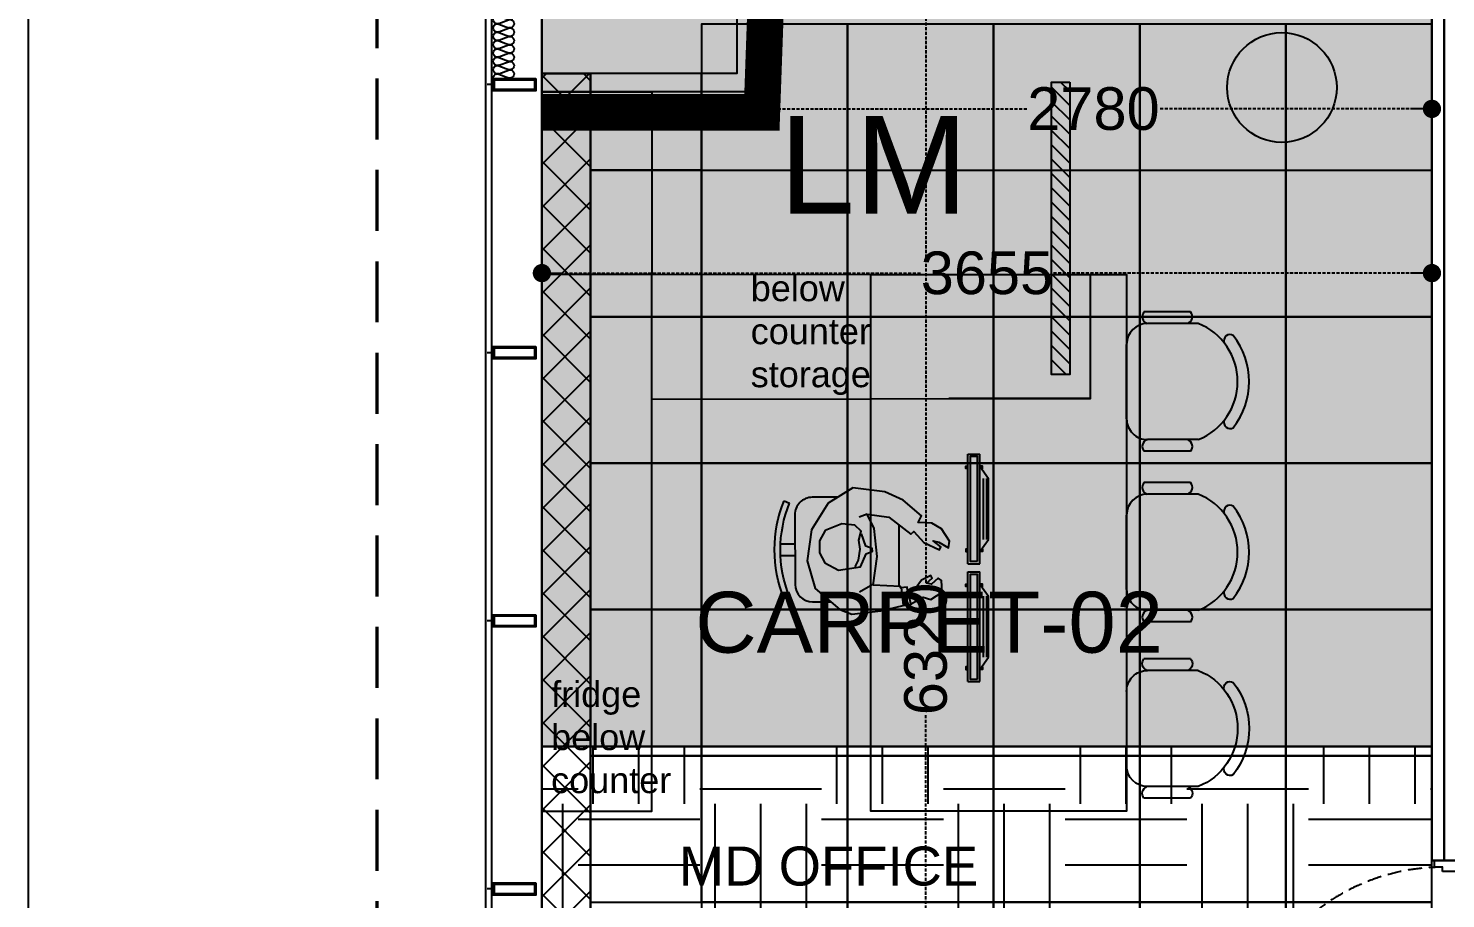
# Model space of a CAD drawing. Header units: millimetres. Extents: x 4688743 to 4806056, y -3017657 to -2960297.
# Drawn here: x 4688743 to 4694563, y -2969950 to -2966380 of the extents above; entities that cross this region are included whole.
import ezdxf

# ---------------------------------------------------------------- set-up
doc = ezdxf.new("R2010")
doc.units = ezdxf.units.MM
doc.header["$MEASUREMENT"] = 0
doc.header["$PDMODE"] = 34
for name, pattern in [('ACAD_ISO07W100', [3, 0, -3]), ('DASHED', [19.049999999999997, 12.7, -6.349999999999998]), ('HIDDEN', [0.375, 0.25, -0.125])]:
    doc.linetypes.add(name, pattern=pattern)
for name, color, linetype in [('a-bldg line above', 7, 'HIDDEN'), ('a-col', 3, 'Continuous'), ('a-hat col', 254, 'Continuous'), ('a-spandral panel', 151, 'Continuous'), ('glazing', 5, 'Continuous'), ('i floor', 252, 'Continuous'), ('I-CLNG PELMET', 20, 'Continuous'), ('I-CLNG-GRID', 31, 'Continuous'), ('I-DOOR', 1, 'Continuous'), ('I-EQPM', 20, 'Continuous'), ('I-EQPN', 93, 'Continuous'), ('I-FINISHES', 174, 'Continuous'), ('I-FLOOR', 8, 'Continuous'), ('I-FLOOR-TEXT', 2, 'Continuous'), ('I-FURN', 3, 'Continuous'), ('I-FURN-CHAIR', 20, 'Continuous'), ('I-FURN-CHAR', 2, 'Continuous'), ('I-MEETING RM CHAIR', 121, 'Continuous'), ('I-PART', 1, 'Continuous'), ('I-PART-I-DIM', 252, 'Continuous'), ('I-TEXT', 2, 'Continuous'), ('lighting', 7, 'Continuous'), ('PL carpet', 7, 'Continuous')]:
    doc.layers.add(name, color=color, linetype=linetype)
doc.layers.add('I-PART-GLAS', color=5, linetype='Continuous', lineweight=30)
doc.styles.add('ROMANS', font='arial.ttf', dxfattribs={"height": 175})
doc.dimstyles.new('I-DIM-100', dxfattribs={"dimscale": 100, "dimtxt": 175, "dimasz": 0.75, "dimexe": 0.0625, "dimexo": 0.0625, "dimgap": 0.09, "dimtad": 0, "dimdec": 0, "dimrnd": 5, "dimzin": 0, "dimdsep": 46, "dimtxsty": 'ROMANS', "dimblk": 'DOT', "dimcen": 0.09, "dimclrd": 8, "dimclre": 8, "dimclrt": 2, "dimadec": 0, "dimazin": 0, "dimtfac": 1, "dimtdec": 0, "dimtmove": 2, "dimatfit": 3, "dimfxl": 0, "dimtolj": 1, "dimtzin": 0, "dimarcsym": 0})
pattern_1 = [(0, (0, 0), (500, 500), [500, -500]), (0, (0, 187.5), (500, 500), [500, -500]), (0, (0, 375), (500, 500), [500, -500]), (90, (62.5, 437.5), (-499.9999999999999, 500), [500, -500]), (90, (250, 437.5), (-499.9999999999999, 500), [500, -500]), (90, (437.5, 437.5), (-499.9999999999999, 500), [500, -500])]

# ---------------------------------------------------------------- blocks, each defined once
blk = doc.blocks.new('PROFILE_GLZ_MULI_END')
at = {"color": 4}
blk.add_lwpolyline([(25, -25), (25, 0)], dxfattribs=at)
for points in [[(50, -200), (0, -200), (0, -25), (50, -25)], [(45, -195), (5, -195), (5, -30), (45, -30)]]:
    blk.add_lwpolyline(points, close=True, dxfattribs=at)
blk = doc.blocks.new('SP')
at = {"layer": 'a-spandral panel'}
for p, q in [((32124.18777935194, -28115.98529576075, -7.1702500844e-06), (32095.76148103943, -28105.18910429545, -7.1702500844e-06)), ((32124.18777935194, -28115.98529576142, -7.1702500844e-06), (32095.76148103943, -28105.18910429625, -7.1702500844e-06)), ((32124.18777258831, -28142.40998805347, -7.1702500844e-06), (32095.76147427581, -28153.20617951864, -7.1702500844e-06)), ((32124.18777258831, -28142.4099880528, -7.1702500844e-06), (32095.76147427581, -28153.20617951797, -7.1702500844e-06)), ((32124.18777258831, -28165.64043138874, -7.1702500844e-06), (32095.76147427581, -28154.84423992344, -7.1702500844e-06)), ((32124.18777258831, -28165.6404313894, -7.1702500844e-06), (32095.76147427581, -28154.84423992423, -7.1702500844e-06)), ((32124.18777597012, -28117.58242023949, -7.1702500844e-06), (32095.76147765762, -28128.37861170466, -7.1702500844e-06)), ((32124.18777597012, -28117.58242023882, -7.1702500844e-06), (32095.76147765762, -28128.37861170399, -7.1702500844e-06)), ((32124.18777597012, -28140.81286357474, -7.1702500844e-06), (32095.76147765762, -28130.01667210944, -7.1702500844e-06)), ((32124.18777597012, -28140.81286357541, -7.1702500844e-06), (32095.76147765762, -28130.01667211024, -7.1702500844e-06)), ((32124.18776920686, -28167.23755586746, -7.1702500844e-06), (32095.761470894, -28178.03374733264, -7.1702500844e-06)), ((32124.18776920686, -28167.2375558668, -7.1702500844e-06), (32095.761470894, -28178.03374733197, -7.1702500844e-06)), ((32124.18776920686, -28190.46799920273, -7.1702500844e-06), (32095.761470894, -28179.67180773742, -7.1702500844e-06)), ((32124.18776920686, -28190.4679992034, -7.1702500844e-06), (32095.761470894, -28179.67180773823, -7.1702500844e-06)), ((32124.18776582504, -28192.06512368147, -7.1702500844e-06), (32095.76146751219, -28202.86131514663, -7.1702500844e-06)), ((32124.18776582504, -28192.06512368079, -7.1702500844e-06), (32095.76146751219, -28202.86131514596, -7.1702500844e-06)), ((32124.18776582504, -28215.29556701672, -7.1702500844e-06), (32095.76146751219, -28204.49937555141, -7.1702500844e-06)), ((32124.18776582504, -28215.29556701739, -7.1702500844e-06), (32095.76146751219, -28204.49937555222, -7.1702500844e-06)), ((32124.18776582504, -28216.90892655814, -7.1702500844e-06), (32095.76146751219, -28227.70511802358, -7.1702500844e-06)), ((32124.18776582504, -28216.90892655734, -7.1702500844e-06), (32095.76146751219, -28227.70511802291, -7.1702500844e-06)), ((32124.18776582504, -28240.13936989327, -7.1702500844e-06), (32095.76146751219, -28229.34317842809, -7.1702500844e-06)), ((32124.18776582504, -28240.13936989393, -7.1702500844e-06), (32095.76146751219, -28229.34317842877, -7.1702500844e-06)), ((32124.18776582504, -28241.75272943522, -7.1702500844e-06), (32095.76146751219, -28252.5489209004, -7.1702500844e-06)), ((32124.18776582504, -28241.75272943456, -7.1702500844e-06), (32095.76146751219, -28252.5489208996, -7.1702500844e-06)), ((32124.18776582504, -28264.98317277035, -7.1702500844e-06), (32095.76146751219, -28254.18698130492, -7.1702500844e-06)), ((32124.18776582504, -28264.98317277102, -7.1702500844e-06), (32095.76146751219, -28254.18698130558, -7.1702500844e-06)), ((32124.18776582504, -28266.59653231177, -7.1702500844e-06), (32095.76146751219, -28277.39272377721, -7.1702500844e-06)), ((32124.18776582504, -28266.59653231124, -7.1702500844e-06), (32095.76146751219, -28277.39272377627, -7.1702500844e-06)), ((32124.18776582504, -28289.82697564691, -7.1702500844e-06), (32095.76146751219, -28279.03078418186, -7.1702500844e-06)), ((32124.18776582504, -28289.82697564757, -7.1702500844e-06), (32095.76146751219, -28279.03078418253, -7.1702500844e-06)), ((32124.18776582504, -28291.4403351886, -7.1702500844e-06), (32095.76146751219, -28302.23652665377, -7.1702500844e-06)), ((32124.18776582504, -28291.44033518779, -7.1702500844e-06), (32095.76146751219, -28302.2365266531, -7.1702500844e-06)), ((32124.18776582504, -28314.67077852359, -7.1702500844e-06), (32095.76146751219, -28303.87458705841, -7.1702500844e-06)), ((32124.18776582504, -28314.67077852439, -7.1702500844e-06), (32095.76146751219, -28303.87458705935, -7.1702500844e-06)), ((32124.18776582504, -28316.28413806567, -7.1702500844e-06), (32095.76146751219, -28327.08032953085, -7.1702500844e-06)), ((32124.18776582504, -28316.28413806487, -7.1702500844e-06), (32095.76146751219, -28327.08032953018, -7.1702500844e-06)), ((32124.19265459509, -28314.6870126251, -7.1702500844e-06), (32095.76635628224, -28303.89082115992, -7.1702500844e-06)), ((32124.19265459509, -28314.68701262577, -7.1702500844e-06), (32095.76635628224, -28303.89082116072, -7.1702500844e-06)), ((32124.19265459509, -28316.28413710383, -7.1702500844e-06), (32095.76635628224, -28327.08032856913, -7.1702500844e-06)), ((32124.19265459509, -28316.28413710303, -7.1702500844e-06), (32095.76635628224, -28327.08032856846, -7.1702500844e-06)), ((32124.19265459509, -28339.51458043882, -7.1702500844e-06), (32095.76635628224, -28328.71838897364, -7.1702500844e-06)), ((32124.19265459509, -28339.51458043962, -7.1702500844e-06), (32095.76635628224, -28328.71838897459, -7.1702500844e-06)), ((32124.19265459509, -28341.12793998091, -7.1702500844e-06), (32095.76635628224, -28351.92413144608, -7.1702500844e-06)), ((32124.19265459509, -28341.12793998011, -7.1702500844e-06), (32095.76635628224, -28351.92413144541, -7.1702500844e-06)), ((32124.19265459509, -28364.35838331603, -7.1702500844e-06), (32095.76635628224, -28353.56219185074, -7.1702500844e-06)), ((32124.19265459509, -28364.35838331671, -7.1702500844e-06), (32095.76635628224, -28353.56219185141, -7.1702500844e-06)), ((32124.19265459509, -28365.97174285692, -7.1702500844e-06), (32095.76635628224, -28376.7679343221, -7.1702500844e-06)), ((32124.19265121328, -28389.18595113003, -7.1702500844e-06), (32095.76635290043, -28378.38975966486, -7.1702500844e-06)), ((32124.19265121328, -28389.1859511307, -7.1702500844e-06), (32095.76635290043, -28378.38975966567, -7.1702500844e-06)), ((32124.19265121328, -28390.78307560877, -7.1702500844e-06), (32095.76635290043, -28401.57926707407, -7.1702500844e-06)), ((32124.19265121328, -28390.78307560797, -7.1702500844e-06), (32095.76635290043, -28401.57926707341, -7.1702500844e-06)), ((32124.19265121328, -28414.01351894375, -7.1702500844e-06), (32095.76635290043, -28403.21732747859, -7.1702500844e-06)), ((32124.19265121328, -28414.01351894456, -7.1702500844e-06), (32095.76635290043, -28403.21732747952, -7.1702500844e-06)), ((32124.19265121328, -28415.62687848584, -7.1702500844e-06), (32095.76635290043, -28426.42306995102, -7.1702500844e-06)), ((32124.19265121328, -28415.62687848505, -7.1702500844e-06), (32095.76635290043, -28426.42306995035, -7.1702500844e-06)), ((32124.19265121328, -28438.85732182097, -7.1702500844e-06), (32095.76635290043, -28428.06113035567, -7.1702500844e-06)), ((32124.19265121328, -28438.85732182164, -7.1702500844e-06), (32095.76635290043, -28428.06113035634, -7.1702500844e-06)), ((32124.19265121328, -28440.47068136254, -7.1702500844e-06), (32095.76635290043, -28451.26687282768, -7.1702500844e-06)), ((32124.19265121328, -28440.47068136186, -7.1702500844e-06), (32095.76635290043, -28451.26687282703, -7.1702500844e-06)), ((32124.19265121328, -28463.70112469752, -7.1702500844e-06), (32095.76635290043, -28452.90493323222, -7.1702500844e-06)), ((32124.19265121328, -28463.70112469819, -7.1702500844e-06), (32095.76635290043, -28452.90493323288, -7.1702500844e-06)), ((32124.19265121328, -28465.31448423909, -7.1702500844e-06), (32095.76635290043, -28476.11067570425, -7.1702500844e-06)), ((32124.19265121328, -28465.31448423841, -7.1702500844e-06), (32095.76635290043, -28476.11067570359, -7.1702500844e-06)), ((32124.19265121328, -28488.54492757434, -7.1702500844e-06), (32095.76635290043, -28477.74873610903, -7.1702500844e-06)), ((32124.19265121328, -28488.544927575, -7.1702500844e-06), (32095.76635290043, -28477.74873610984, -7.1702500844e-06)), ((32124.19265121328, -28490.15828711575, -7.1702500844e-06), (32095.76635290043, -28500.95447858121, -7.1702500844e-06)), ((32124.19265121328, -28490.15828711496, -7.1702500844e-06), (32095.76635290043, -28500.95447858053, -7.1702500844e-06)), ((32124.19265121328, -28513.3887304509, -7.1702500844e-06), (32095.76635290043, -28502.59253898572, -7.1702500844e-06)), ((32124.19265121328, -28513.38873045156, -7.1702500844e-06), (32095.76635290043, -28502.59253898639, -7.1702500844e-06)), ((32124.19265121328, -28515.00208999286, -7.1702500844e-06), (32095.76635290043, -28525.79828145802, -7.1702500844e-06)), ((32124.19265121328, -28515.00208999217, -7.1702500844e-06), (32095.76635290043, -28525.79828145722, -7.1702500844e-06)), ((32124.19265121328, -28538.23253332797, -7.1702500844e-06), (32095.76635290043, -28527.43634186253, -7.1702500844e-06)), ((32124.19265121328, -28538.23253332864, -7.1702500844e-06), (32095.76635290043, -28527.4363418632, -7.1702500844e-06)), ((32124.19248857541, -28587.98790002526, -7.1702500844e-06), (32095.76619026256, -28577.19170855996, -7.1702500844e-06)), ((32124.19248857541, -28587.98790002592, -7.1702500844e-06), (32095.76619026256, -28577.19170856062, -7.1702500844e-06)), ((32124.19265121328, -28539.8458928694, -7.1702500844e-06), (32095.76635290043, -28550.64208433484, -7.1702500844e-06)), ((32124.19265121328, -28539.84589286886, -7.1702500844e-06), (32095.76635290043, -28550.6420843339, -7.1702500844e-06)), ((32124.19265121328, -28563.07633620452, -7.1702500844e-06), (32095.76635290043, -28552.28014473949, -7.1702500844e-06)), ((32124.19265121328, -28563.07633620518, -7.1702500844e-06), (32095.76635290043, -28552.28014474016, -7.1702500844e-06)), ((32124.19265459299, -28564.68969574522, -7.1702500844e-06), (32095.76635628013, -28575.48588721027, -7.1702500844e-06)), ((32124.19248857541, -28589.60125956682, -7.1702500844e-06), (32095.76619026256, -28600.39745103198, -7.1702500844e-06)), ((32124.19248857541, -28589.60125956615, -7.1702500844e-06), (32095.76619026256, -28600.39745103132, -7.1702500844e-06)), ((32124.19248857541, -28612.83170290208, -7.1702500844e-06), (32095.76619026256, -28602.03551143676, -7.1702500844e-06)), ((32124.19248857541, -28612.83170290274, -7.1702500844e-06), (32095.76619026256, -28602.03551143757, -7.1702500844e-06)), ((32124.19248857541, -28614.44506244349, -7.1702500844e-06), (32095.76619026256, -28625.24125390893, -7.1702500844e-06)), ((32124.19248857541, -28614.4450624427, -7.1702500844e-06), (32095.76619026256, -28625.24125390827, -7.1702500844e-06)), ((32124.19248857541, -28637.67550577863, -7.1702500844e-06), (32095.76619026256, -28626.87931431345, -7.1702500844e-06)), ((32124.19248857541, -28637.67550577929, -7.1702500844e-06), (32095.76619026256, -28626.87931431413, -7.1702500844e-06)), ((32124.19248857541, -28639.28886532058, -7.1702500844e-06), (32095.76619026256, -28650.08505678575, -7.1702500844e-06)), ((32124.19248857541, -28639.2888653199, -7.1702500844e-06), (32095.76619026256, -28650.08505678495, -7.1702500844e-06)), ((32124.19248857541, -28662.51930865571, -7.1702500844e-06), (32095.76619026256, -28651.72311719027, -7.1702500844e-06)), ((32124.19248857541, -28662.51930865638, -7.1702500844e-06), (32095.76619026256, -28651.72311719094, -7.1702500844e-06)), ((32124.19248857541, -28664.13266819714, -7.1702500844e-06), (32095.76619026256, -28674.92885966257, -7.1702500844e-06)), ((32124.19248857541, -28664.1326681966, -7.1702500844e-06), (32095.76619026256, -28674.92885966163, -7.1702500844e-06)), ((32124.19248857397, -28687.35287755062, -7.1702500844e-06), (32095.76619026111, -28676.55668608518, -7.1702500844e-06)), ((32124.19248857397, -28688.96623709084, -7.1702500844e-06), (32095.76619026111, -28699.76242855588, -7.1702500844e-06)), ((32124.1924885725, -28712.18644644487, -7.1702500844e-06), (32095.76619025965, -28701.39025497943, -7.1702500844e-06)), ((32124.1924885725, -28713.79980598509, -7.1702500844e-06), (32095.76619025965, -28724.59599745012, -7.1702500844e-06)), ((32124.19248857104, -28737.02001533911, -7.1702500844e-06), (32095.76619025819, -28726.22382387368, -7.1702500844e-06)), ((32124.19248857104, -28738.63337487934, -7.1702500844e-06), (32095.76619025819, -28749.42956634437, -7.1702500844e-06)), ((32124.19248856959, -28761.85358423337, -7.1702500844e-06), (32095.76619025674, -28751.05739276792, -7.1702500844e-06)), ((32124.19248856959, -28763.46694377358, -7.1702500844e-06), (32095.76619025674, -28774.26313523862, -7.1702500844e-06)), ((32124.19248856813, -28786.68715312761, -7.1702500844e-06), (32095.76619025528, -28775.89096166217, -7.1702500844e-06)), ((32124.19248856813, -28788.30051266783, -7.1702500844e-06), (32095.76619025528, -28799.09670413286, -7.1702500844e-06)), ((32124.19248856668, -28811.52072202185, -7.1702500844e-06), (32095.76619025384, -28800.72453055642, -7.1702500844e-06)), ((32124.19248856668, -28813.13408156207, -7.1702500844e-06), (32095.76619025384, -28823.93027302712, -7.1702500844e-06)), ((32124.19248856522, -28836.3542909161, -7.1702500844e-06), (32095.76619025237, -28825.55809945067, -7.1702500844e-06)), ((32124.19248856522, -28837.96765045632, -7.1702500844e-06), (32095.76619025237, -28848.76384192136, -7.1702500844e-06))]:
    blk.add_line(p, q, dxfattribs=at)
at = {"layer": 'a-spandral panel', "extrusion": (0, 0, -1)}
for centre, major_axis, ratio, start_param, end_param in [((32091.35395432837, -28116.79409198145, -7.1702500844e-06), (12.41362123171655, 0.0635524220887219), 0.9999999996558535, 1.213288188959195, 5.080477155832816), ((32128.59530606475, -28104.37007409299, -7.1702500844e-06), (-12.41378391120723, 1.690954951300001e-06), 0.9999999996599006, 3.039862883848288, 5.075357492796999), ((32128.59530268295, -28129.19764190707, -7.1702500844e-06), (-12.41378391120723, 1.690954951300001e-06), 0.9999999996599006, 1.207827541950752, 5.075357492796999), ((32091.35395094692, -28141.6216597954, -7.1702500844e-06), (12.41362123171655, 0.0635524220887219), 0.9999999996558535, 1.213288188959195, 5.080477155832816), ((32091.35394756582, -28166.44922760939, -7.1702500844e-06), (12.41362123171655, 0.0635524220887219), 0.9999999996558535, 1.213288188959195, 5.080477155832816), ((32128.59529930007, -28154.0252097211, -7.1702500844e-06), (-12.41378391120723, 1.690954951300001e-06), 0.9999999996599006, 1.207827541950752, 5.075357492796999), ((32091.35394418402, -28191.27679542338, -7.1702500844e-06), (12.41362123171655, 0.0635524220887219), 0.9999999996558535, 1.213288188959195, 5.080477155832816), ((32128.59529591827, -28178.85277753505, -7.1702500844e-06), (-12.41378391120723, 1.690954951300001e-06), 0.9999999996599006, 1.207827541950752, 5.075357492796999), ((32128.59529253647, -28203.68034534905, -7.1702500844e-06), (-12.41378391120723, 1.690954951300001e-06), 0.9999999996599006, 1.207827541950752, 5.075357492796999), ((32091.35394080221, -28216.10436323737, -7.1702500844e-06), (12.41362123171655, 0.0635524220887219), 0.9999999996558535, 1.213288188959195, 5.080477155832816), ((32091.35394080221, -28240.94393321439, -7.1702500844e-06), (-12.40909347513533, 0.3412185814246789), 0.9999999996553456, 4.321929796583215, 8.189118763456838), ((32128.59529253647, -28228.52414822577, -7.1702500844e-06), (12.41297396415367, 0.1418039470769858), 0.9999999996627392, 4.360843684390959, 8.228373635237206), ((32128.59529253647, -28253.36795110299, -7.1702500844e-06), (-12.41378391120723, 1.690954951300001e-06), 0.9999999996599006, 1.207827541950752, 5.075357492796999), ((32091.35394080221, -28265.78773609121, -7.1702500844e-06), (-12.40909347513533, 0.3412185814246789), 0.9999999996553456, 4.321929796583215, 8.189118763456838), ((32091.35394080221, -28290.63577186761, -7.1702500844e-06), (12.41215995919749, 0.2007887999799184), 0.9999999996527624, 1.224344032793394, 5.091532999667018), ((32128.59529253647, -28278.2117539795, -7.1702500844e-06), (-12.41378391120723, 1.690954951300001e-06), 0.9999999996599006, 1.207827541950752, 5.075357492796999), ((32091.35394080221, -28315.47957474456, -7.1702500844e-06), (12.41362123171655, 0.0635524220887219), 0.9999999996558535, 1.213288188959195, 5.080477155832816), ((32091.35882957119, -28315.49580884594, -7.1702500844e-06), (12.41362122961402, 0.0635528327713742), 0.9999999996558556, 1.213288222042422, 5.080477188916042), ((32128.59529253647, -28303.05555685605, -7.1702500844e-06), (12.41297396415367, 0.1418039470769858), 0.9999999996627392, 4.360843684390959, 8.228373635237206), ((32128.60018130757, -28327.89935877134, -7.1702500844e-06), (12.41297396415367, 0.1418039470769858), 0.9999999996627392, 4.360843684390959, 8.228373635237206), ((32091.35882957119, -28340.32337665978, -7.1702500844e-06), (12.41362123171655, 0.0635524220887219), 0.9999999996558535, 1.213288188959195, 5.080477155832816), ((32091.35882957119, -28365.16294663703, -7.1702500844e-06), (-12.41362127335322, 0.06354428872559878), 0.9999999996558552, 4.344301460133213, 8.211490427006838), ((32128.60018130757, -28352.74316164849, -7.1702500844e-06), (-12.41378391120723, 1.690954951300001e-06), 0.9999999996599006, 1.207827541950752, 5.075357492796999), ((32128.60017792576, -28377.57072946254, -7.1702500844e-06), (-12.41378391120723, 1.690954951300001e-06), 0.9999999996599006, 1.207827541950752, 5.075357492796999), ((32091.35882618939, -28389.99474735073, -7.1702500844e-06), (12.41362122961402, 0.0635528327713742), 0.9999999996558556, 1.213288222042422, 5.080477188916042), ((32091.35882618939, -28414.82231516474, -7.1702500844e-06), (12.41362123171655, 0.0635524220887219), 0.9999999996558535, 1.213288188959195, 5.080477155832816), ((32128.60017792576, -28402.39829727627, -7.1702500844e-06), (12.41297396415367, 0.1418039470769858), 0.9999999996627392, 4.360843684390959, 8.228373635237206), ((32091.35882618939, -28439.66188514206, -7.1702500844e-06), (-12.41362127335323, 0.0635442887255988), 0.9999999996558548, 4.344301460133213, 8.211490427006838), ((32091.35882618939, -28464.50568801842, -7.1702500844e-06), (-12.41362127335323, 0.0635442887255988), 0.9999999996558548, 4.344301460133213, 8.211490427006838), ((32128.60017792576, -28427.24210015335, -7.1702500844e-06), (-12.41378391120723, 1.690954951300001e-06), 0.9999999996599006, 1.207827541950752, 5.075357492796999), ((32128.60017792576, -28452.08590303002, -7.1702500844e-06), (-12.41378391120723, 1.690954951300001e-06), 0.9999999996599006, 1.207827541950752, 5.075357492796999), ((32091.35882618939, -28489.3537237949, -7.1702500844e-06), (12.41362123171655, 0.0635524220887219), 0.9999999996558535, 1.213288188959195, 5.080477155832816), ((32128.60017792576, -28476.92970590672, -7.1702500844e-06), (-12.41378391120723, 1.690954951300001e-06), 0.9999999996599006, 1.207827541950752, 5.075357492796999), ((32128.60017792576, -28501.7735087833, -7.1702500844e-06), (12.41297396415367, 0.1418039470769858), 0.9999999996627392, 4.360843684390959, 8.228373635237206), ((32091.35882618939, -28514.19329377201, -7.1702500844e-06), (-12.40909347513533, 0.3412185814246789), 0.9999999996553456, 4.321929796583215, 8.189118763456838), ((32091.35882618939, -28539.03709664884, -7.1702500844e-06), (-12.40909347513533, 0.3412185814246789), 0.9999999996553456, 4.321929796583215, 8.189118763456838), ((32128.60017792576, -28526.6173116607, -7.1702500844e-06), (-12.41378391120723, 1.690954951300001e-06), 0.9999999996599006, 1.207827541950752, 5.075357492796999), ((32091.35882618939, -28563.88513242522, -7.1702500844e-06), (12.41215995919749, 0.2007887999799184), 0.9999999996527624, 2.415472270693694, 5.091532999667018), ((32091.35866355151, -28588.79246334616, -7.1702500844e-06), (-12.41362127335323, 0.0635442887255988), 0.9999999996558548, 4.344301460133213, 8.211490427006838), ((32091.35882956909, -28563.8808995252, -7.1702500844e-06), (-12.40909347513533, 0.3412185814246789), 0.9999999996553456, 4.321929796583215, 8.189118763456838), ((32128.60001528788, -28576.37267835776, -7.1702500844e-06), (-12.41378391120723, 1.690954951300001e-06), 0.9999999996599006, 1.207827541950752, 5.075357492796999), ((32128.60017792576, -28551.46111453706, -7.1702500844e-06), (-12.41378391120723, 1.690954951300001e-06), 0.9999999996599006, 1.207827541950752, 5.075357492796999), ((32091.35866355151, -28613.64049912264, -7.1702500844e-06), (12.41362123171655, 0.0635524220887219), 0.9999999996558535, 1.213288188959195, 5.080477155832816), ((32128.60001528788, -28601.21648123445, -7.1702500844e-06), (-12.41378391120723, 1.690954951300001e-06), 0.9999999996599006, 1.207827541950752, 5.075357492796999), ((32128.60001528788, -28626.06028411103, -7.1702500844e-06), (12.41297396415367, 0.1418039470769858), 0.9999999996627392, 4.360843684390959, 8.228373635237206), ((32091.35866355151, -28638.48006909974, -7.1702500844e-06), (-12.40909347513533, 0.3412185814246789), 0.9999999996553456, 4.321929796583215, 8.189118763456838), ((32091.35866355151, -28663.32387197656, -7.1702500844e-06), (-12.40909347513533, 0.3412185814246789), 0.9999999996553456, 4.321929796583215, 8.189118763456838), ((32128.60001528788, -28650.90408698844, -7.1702500844e-06), (-12.41378391120723, 1.690954951300001e-06), 0.9999999996599006, 1.207827541950752, 5.075357492796999), ((32128.60001528643, -28675.73765588268, -7.1702500844e-06), (-12.41378391120723, 1.690954951300001e-06), 0.9999999996599006, 1.207827541950752, 5.075357492796999), ((32128.60001528643, -28675.73765588268, -7.1702500844e-06), (-12.41378391120723, 1.690954951300001e-06), 0.9999999996599006, 1.207827541950752, 5.075357492796999), ((32091.35866355007, -28688.15744087081, -7.1702500844e-06), (-12.40909347513533, 0.3412185814246789), 0.9999999996553456, 4.321929796583215, 8.189118763456838), ((32091.35866354861, -28712.99100976507, -7.1702500844e-06), (-12.40909347513533, 0.3412185814246789), 0.9999999996553456, 4.321929796583215, 8.189118763456838), ((32128.60001528498, -28700.57122477693, -7.1702500844e-06), (-12.41378391120723, 1.690954951300001e-06), 0.9999999996599006, 1.207827541950752, 5.075357492796999), ((32128.60001528498, -28700.57122477693, -7.1702500844e-06), (-12.41378391120723, 1.690954951300001e-06), 0.9999999996599006, 1.207827541950752, 5.075357492796999), ((32091.35866354715, -28737.8245786593, -7.1702500844e-06), (-12.40909347513533, 0.3412185814246789), 0.9999999996553456, 4.321929796583215, 8.189118763456838), ((32128.60001528352, -28725.40479367117, -7.1702500844e-06), (-12.41378391120723, 1.690954951300001e-06), 0.9999999996599006, 1.207827541950752, 5.075357492796999), ((32128.60001528352, -28725.40479367117, -7.1702500844e-06), (-12.41378391120723, 1.690954951300001e-06), 0.9999999996599006, 1.207827541950752, 5.075357492796999), ((32128.60001528207, -28750.23836256542, -7.1702500844e-06), (-12.41378391120723, 1.690954951300001e-06), 0.9999999996599006, 1.207827541950752, 5.075357492796999), ((32128.60001528207, -28750.23836256542, -7.1702500844e-06), (-12.41378391120723, 1.690954951300001e-06), 0.9999999996599006, 1.207827541950752, 5.075357492796999), ((32091.35866354569, -28762.65814755355, -7.1702500844e-06), (-12.40909347513533, 0.3412185814246789), 0.9999999996553456, 4.321929796583215, 8.189118763456838), ((32091.35866354424, -28787.4917164478, -7.1702500844e-06), (-12.40909347513533, 0.3412185814246789), 0.9999999996553456, 4.321929796583215, 8.189118763456838), ((32128.60001528061, -28775.07193145966, -7.1702500844e-06), (-12.41378391120723, 1.690954951300001e-06), 0.9999999996599006, 1.207827541950752, 5.075357492796999), ((32128.60001528061, -28775.07193145966, -7.1702500844e-06), (-12.41378391120723, 1.690954951300001e-06), 0.9999999996599006, 1.207827541950752, 5.075357492796999), ((32128.60001527916, -28799.90550035391, -7.1702500844e-06), (-12.41378391120723, 1.690954951300001e-06), 0.9999999996599006, 1.207827541950752, 3.817736951293102), ((32128.60001527916, -28799.90550035391, -7.1702500844e-06), (-12.41378391120723, 1.690954951300001e-06), 0.9999999996599006, 1.207827541950752, 5.075357492796999), ((32128.60001527916, -28799.90550035391, -7.1702500844e-06), (-12.41378391120723, 1.690954951300001e-06), 0.9999999996599006, 1.207827541950752, 5.075357492796999), ((32091.35866354278, -28812.32528534203, -7.1702500844e-06), (-12.40909347513533, 0.3412185814246789), 0.9999999996553456, 4.321929796583215, 8.189118763456838), ((32091.35866354134, -28837.15885423629, -7.1702500844e-06), (-12.40909347513533, 0.3412185814246789), 0.9999999996553456, 4.321929796583215, 8.189118763456838), ((32128.6000152777, -28824.73906924817, -7.1702500844e-06), (-12.41378391120723, 1.690954951300001e-06), 0.9999999996599006, 1.207827541950752, 3.817736951293102), ((32128.60001527625, -28849.5726381424, -7.1702500844e-06), (-12.41378391120723, 1.690954951300001e-06), 0.9999999996599006, 1.207827541950752, 3.817736951293102)]:
    blk.add_ellipse(centre, major_axis=major_axis, ratio=ratio, start_param=start_param, end_param=end_param, dxfattribs=at)
blk = doc.blocks.new('*U75')
at = {"layer": 'I-CLNG-GRID'}
blk.add_lwpolyline([(-300, 300), (300, 300), (300, -300), (-300, -300), (-300, 300)], dxfattribs=at)
blk = doc.blocks.new('*U76')
at = {"layer": 'I-CLNG-GRID', "color": 0, "linetype": 'ByBlock', "lineweight": -2}
for p in [(2.9413421440062e-13, 4803.57625734061), (599.976932100952, 4803.57625734061), (1199.953864201904, 4803.57625734061), (1799.930796302855, 4803.57625734061), (2399.907728403807, 4803.57625734061), (2.573674376005425e-13, 4203.129225173034), (599.9769321009519, 4203.129225173034), (1199.953864201904, 4203.129225173034), (1799.930796302855, 4203.129225173034), (2399.907728403807, 4203.129225173034), (2.20600660800465e-13, 3602.682193005458), (599.9769321009519, 3602.682193005458), (1199.953864201904, 3602.682193005458), (1799.930796302855, 3602.682193005458), (2399.907728403807, 3602.682193005458), (1.838338840003875e-13, 3002.235160837881), (599.9769321009519, 3002.235160837881), (1199.953864201904, 3002.235160837881), (1799.930796302855, 3002.235160837881), (2399.907728403807, 3002.235160837881), (1.4706710720031e-13, 2401.788128670305), (599.9769321009518, 2401.788128670305), (1199.953864201904, 2401.788128670305), (1799.930796302855, 2401.788128670305), (2399.907728403807, 2401.788128670305), (1.103003304002325e-13, 1801.341096502729), (599.9769321009518, 1801.341096502729), (1199.953864201903, 1801.341096502729), (1799.930796302855, 1801.341096502729), (2399.907728403807, 1801.341096502729), (7.3533553600155e-14, 1200.894064335153), (599.9769321009518, 1200.894064335153), (1199.953864201903, 1200.894064335153), (1799.930796302855, 1200.894064335153), (2399.907728403807, 1200.894064335153), (3.67667768000775e-14, 600.4470321675763), (599.9769321009517, 600.4470321675763), (1199.953864201903, 600.4470321675763), (1799.930796302855, 600.4470321675763), (2399.907728403807, 600.4470321675763), (0, 0), (599.9769321009517, 0), (1199.953864201903, 0), (1799.930796302855, 0), (2399.907728403807, 0)]:
    blk.add_blockref('*U75', p, dxfattribs=at)
blk = doc.blocks.new('f')
at = {"layer": 'lighting'}
h = blk.add_hatch(dxfattribs=at)
h.set_pattern_fill('ANSI31', color=2, scale=333, angle=180)
h.set_pattern_definition([(225, (0, 0), (29.43331976689004, -29.43331976689005), [])])
h.paths.add_polyline_path([(4696707.888767048, -2963335.995237766), (4697907.888767048, -2963335.995237766), (4697907.888767048, -2963410.995237766), (4696707.888767048, -2963410.995237766)])
blk.add_lwpolyline([(4696707.888767048, -2963335.995237766), (4697907.888767048, -2963335.995237766), (4697907.888767048, -2963410.995237766), (4696707.888767048, -2963410.995237766)], close=True, dxfattribs=at)
blk = doc.blocks.new('CHAIR - MAN')
at = {"color": 146}
blk.add_lwpolyline([(-113.1114252966654, 130.8887083489209), (-95.03560850134818, 7.602197181968398), (-107.9686179909913, -112.6599714314396), (-137.416748675605, -174.2555399539741), (-44.40751027868828, -160.8287131364521), (50.25258251407649, -88.62779377503084), (62.9321243141021, -99.88700635019974), (106.4459213848749, -51.51254180216694), (174.0007199405227, -19.89028240839601), (178.9970675999939, -32.90579783495544), (146.2553950950678, -58.53954339525426), (171.4265188929856, -52.83895144546459), (212.5294481811579, -29.28577279342775), (217.0534113683971, -57.771885824677), (182.776571749855, -110.3130553044865), (141.5836659798515, -134.4936691637301), (81.76277375969218, -138.0553862334452), (96.47577258510867, -167.0524029257465), (18.24455052337725, -234.2516128290115), (-61.31508296675751, -270.9369070433057), (-199.2273558680608, -288.587582795826), (-305.4965595802059, -221.9258762050048), (-377.9343500973482, -107.6276034489454), (-396.2861999025336, 25.70838856283463), (-362.8270668996265, 144.5950173667553), (-256.3154770286928, 235.6851534616182), (-204.2904299596557, 255.6674428098815), (-79.81564992951459, 241.647948439295), (16.28645481105198, 219.120302314168), (47.73467731138226, 214.1738432576132), (103.0605624619056, 184.3478202774533), (135.2748309909657, 193.7340841161314), (184.8382980824681, 162.5908480975523), (182.376748041861, 111.4653039296355), (168.328411931725, 102.1864970291245), (138.2489893148886, 127.6709511887203), (117.1201718352677, 122.8411811891603), (142.0398947266221, 102.2448293717573), (136.5535096774691, 90.8781354866916), (95.8279723454325, 109.8840169053984), (68.87476248448365, 148.2181916400988), (35.5057395354379, 152.7255553121177), (34.30032722826581, 140.3149301206396), (5.212277024838841, 143.778362486246), (4.609558687661774, 137.5730471056341)], close=True, dxfattribs=at)
for points in [[(-497.7746816763448, 187.2608917180858, 0.192756935499073), (-495.7332587631851, -232.5172138806376)], [(-263.862386333375, -248.0426150548553), (-374.2818700557109, -248.0426150548553, -0.4142135623730951), (-449.2818700564384, -173.0426150541278), (-449.2818700564384, 126.9573849451446, -0.4142135623730951), (-374.2818700557109, 201.9573849458722), (-295.7533174049046, 201.95738494826)], [(-474.6102089462235, 177.8550919333106, 0.1926401103305551), (-472.5699324202524, -223.1118796106151)], [(-0.7125020344624176, 137.2708541104141, -0.03450119012716463), (0, 126.9573849549724), (0, -126.9573849549724)]]:
    blk.add_lwpolyline(points, format="xyb", dxfattribs=at)
for points in [[(-497.7746816875876, 187.2608916976062), (-474.6102089447958, 177.8550919400188)], [(7.572424950922141, 142.2953302246426), (16.72582108585632, 217.1982046104133)], [(35.5057395354379, 152.7255553121177), (49.21611705867689, 216.5350119741743)], [(-114.5928706137056, 128.5275640031797), (-171.0406176462129, 161.8316966180102)], [(-190.3970252460567, 52.48657746798944), (-175.2142763325537, 23.59175840794723), (-168.7073737084574, -23.36232752602864), (-173.7682934217446, -62.37033656432668), (-163.6464642251667, -102.1007210399873), (-191.1200166978233, -126.6613205478096), (-246.5431490782066, -132.6702257845498), (-319.4459740770981, -105.0670007842016), (-343.0901490792166, -59.71882578412968), (-343.0901490792166, -8.455700784706812), (-321.4163240772905, 34.92079921599745), (-262.3059240759176, 66.4673492158001), (-167.7292740787379, 52.66572421553082), (-141.9568126875674, -3.135954183362445), (-115.2062516666774, -15.41625063035081), (-116.6522243438521, -26.25180943212381), (-143.402785364742, -36.36499941037965), (-162.9234727697621, -90.54279341560667)], [(-512.2112315038976, 2.175086620100249), (-449.2818700564384, 2.175086620100249)], [(-512.2112315038976, -47.82491338008165), (-449.2818700564384, -47.82491338008165)], [(-137.416748675605, -174.2555399539741), (-172.5622799094708, -162.2487510092286)], [(-495.73325876554, -232.5172138751257), (-472.5699324226297, -223.1118796051122)]]:
    blk.add_lwpolyline(points, dxfattribs=at)
blk = doc.blocks.new('DOOR 1000')
at = {"layer": 'I-DOOR', "lineweight": -2, "ltscale": 5, "extrusion": (-2.9028e-12, -8.96831017167883e-44, -1)}
blk.add_line((9.313225746154785e-10, 49.99999999999272), (1.30385160446167e-08, 949.9999999999927), dxfattribs=at)
at = {"layer": 'I-DOOR', "linetype": 'ByBlock', "lineweight": -2, "extrusion": (-2.9028e-12, -8.96831017167883e-44, -1)}
for points in [[(-62.50000001303852, 949.9999999999927), (-62.50000001327135, 968.9673756705524), (-100.0000000132713, 968.9673756696211), (-100.0000000130385, 999.9999999990614), (-1.396983861923218e-08, 999.9999999999927), (-1.30385160446167e-08, 949.9999999999927)], [(-62.5, 49.99999999999272), (-62.5, 31.03262432943302), (-100, 31.03262432943302), (-100, -9.38598532229662e-10), (-3.073459049112229e-34, -7.275957614183426e-12), (-9.313225746154785e-10, 49.99999999999272)]]:
    blk.add_lwpolyline(points, close=True, dxfattribs=at)
at = {"layer": 'I-DOOR', "lineweight": -2, "ltscale": 5, "extrusion": (-2.9028e-12, -8.96831017167883e-44, -1)}
blk.add_lwpolyline([(-62.06524865888059, 31.03262432943302), (-999.9999999962747, 31.0326243163945), (-999.9999999962747, 49.99999998695421), (-62.06524865981191, 49.99999999999272)], close=True, dxfattribs=at)
at = {"layer": 'I-DOOR', "linetype": 'DASHED', "lineweight": -2, "ltscale": 5, "extrusion": (-2.9028e-12, -8.96831017167883e-44, -1)}
blk.add_arc((-62.06524865888059, 31.03262432943302), 937.9347513409367, 90, 180, dxfattribs=at)
blk = doc.blocks.new('_Dot')
at = {"color": 0, "linetype": 'Continuous', "lineweight": -2}
blk.add_line((-0.5, 0), (-1, 0), dxfattribs=at)
at = {"color": 0, "linetype": 'Continuous', "const_width": 0.5}
blk.add_lwpolyline([(-0.25, 0, 1), (0.25, 0, 1)], format="xyb", close=True, dxfattribs=at)
blk = doc.blocks.new('*D120')
at = {"layer": 'Defpoints', "color": 0}
for p in [(4691726.842617285, -2966464.520022062), (4694506.842617271, -2966464.520022062), (4694506.842617271, -2966710.219598047)]:
    blk.add_point(p, dxfattribs=at)
at = {"layer": 'I-PART-I-DIM', "color": 8, "linetype": 'DASHED', "lineweight": -2}
for p, q in [((4691726.842617285, -2966470.770022062), (4691726.842617285, -2966716.469598047)), ((4694506.842617271, -2966470.770022062), (4694506.842617271, -2966716.469598047)), ((4691801.842617285, -2966710.219598047), (4692845.342617278, -2966710.219598047)), ((4694431.842617271, -2966710.219598047), (4693388.342617278, -2966710.219598047))]:
    blk.add_line(p, q, dxfattribs=at)
at = {"layer": 'I-PART-I-DIM', "color": 8, "lineweight": -2, "xscale": 75, "yscale": 75, "zscale": 75, "rotation": 180}
blk.add_blockref('_Dot', (4691726.842617285, -2966710.219598047), dxfattribs=at)
at = {"layer": 'I-PART-I-DIM', "color": 8, "lineweight": -2, "xscale": 75, "yscale": 75, "zscale": 75}
blk.add_blockref('_Dot', (4694506.842617271, -2966710.219598047), dxfattribs=at)
at = {"layer": 'I-PART-I-DIM', "color": 2, "insert": (4693116.842617278, -2966710.219598047), "char_height": 175, "attachment_point": 5, "style": 'ROMANS'}
blk.add_mtext('\\A1;2780', dxfattribs=at)
blk = doc.blocks.new('*D126')
at = {"layer": 'Defpoints', "color": 0}
for p in [(4692428.186090435, -2965766.126119446), (4692471.630678254, -2965766.126119446), (4692471.630678254, -2972085.769107472)]:
    blk.add_point(p, dxfattribs=at)
at = {"layer": 'I-PART-I-DIM', "color": 8, "linetype": 'DASHED', "lineweight": -2}
for p, q in [((4692465.380678254, -2965766.126119446), (4692421.936090435, -2965766.126119446)), ((4692428.186090435, -2965841.126119446), (4692428.186090435, -2968655.462279217)), ((4692428.186090435, -2972010.769107472), (4692428.186090435, -2969196.432947702)), ((4692465.380678254, -2972085.769107472), (4692421.936090435, -2972085.769107472))]:
    blk.add_line(p, q, dxfattribs=at)
at = {"layer": 'I-PART-I-DIM', "color": 8, "lineweight": -2, "xscale": 75, "yscale": 75, "zscale": 75}
for p, rotation in [((4692428.186090435, -2965766.126119446), 90), ((4692428.186090435, -2972085.769107472), 270)]:
    blk.add_blockref('_Dot', p, dxfattribs=dict(at, rotation=rotation))
at = {"layer": 'I-PART-I-DIM', "color": 2, "insert": (4692428.186090433, -2968925.94761346), "char_height": 175, "attachment_point": 5, "rotation": 90, "style": 'ROMANS'}
blk.add_mtext('\\A1;6320', dxfattribs=at)
blk = doc.blocks.new('*D127')
at = {"layer": 'Defpoints', "color": 0}
for p in [(4690851.842617285, -2967246.980882067), (4694506.842617271, -2967246.980882067), (4694506.842617271, -2967384.004832619)]:
    blk.add_point(p, dxfattribs=at)
at = {"layer": 'I-PART-I-DIM', "color": 8, "linetype": 'DASHED', "lineweight": -2}
for p, q in [((4690851.842617285, -2967253.230882067), (4690851.842617285, -2967390.254832619)), ((4694506.842617271, -2967253.230882067), (4694506.842617271, -2967390.254832619)), ((4690926.842617285, -2967384.004832619), (4692408.439479488, -2967384.004832619)), ((4694431.842617271, -2967384.004832619), (4692950.245755068, -2967384.004832619))]:
    blk.add_line(p, q, dxfattribs=at)
at = {"layer": 'I-PART-I-DIM', "color": 8, "lineweight": -2, "xscale": 75, "yscale": 75, "zscale": 75, "rotation": 180}
blk.add_blockref('_Dot', (4690851.842617285, -2967384.004832619), dxfattribs=at)
at = {"layer": 'I-PART-I-DIM', "color": 8, "lineweight": -2, "xscale": 75, "yscale": 75, "zscale": 75}
blk.add_blockref('_Dot', (4694506.842617271, -2967384.004832619), dxfattribs=at)
at = {"layer": 'I-PART-I-DIM', "color": 2, "insert": (4692679.342617278, -2967384.004832619), "char_height": 175, "attachment_point": 5, "style": 'ROMANS'}
blk.add_mtext('\\A1;3655', dxfattribs=at)
blk = doc.blocks.new('I-SMON')
at = {"layer": 'I-EQPM'}
for p, q in [((266.7039971113554, 10.93397118154826), (-183.2960028886373, 10.93397118154098)), ((-183.2960028886373, 10.93397118154098), (-183.2960028886446, -39.06602881845174)), ((266.7039971113554, 10.93397118154826), (266.7039971113554, -39.06602881845902)), ((266.7039971113554, -39.06602881845902), (-183.2960028886446, -39.06602881845174)), ((-133.2960028886446, -39.06602881845174), (-83.29600288864458, -74.06602881845902)), ((216.7039971113627, -39.06602881845174), (166.7039971113554, -74.06602881845902)), ((166.7039971113554, -74.06602881845902), (-83.29600288864458, -74.06602881845902))]:
    blk.add_line(p, q, dxfattribs=at)
at = {"layer": 'I-EQPM', "color": 8}
for p, q in [((166.7039971113554, -54.03496747394092), (-83.29600288864458, -54.03496747394092)), ((166.7039971113481, -67.3889626109085), (-83.29600288864458, -67.3889626109085))]:
    blk.add_line(p, q, dxfattribs=at)
blk.add_lwpolyline([(256.7039971113481, -29.06602881845174), (-173.2960028886446, -29.06602881845174), (-173.2960028886446, 0.9339711815337068), (256.7039971113554, 0.9339711815409828)], close=True, dxfattribs=at)
at = {"layer": 'I-EQPM'}
for points in [[(-123.2965679537738, 10.93397118153734), (-123.2965679537738, 18.41665352095515), (-133.2960028886446, 18.41665352095151), (-133.2960028886446, 10.93397118154098)], [(206.7045621764264, 10.93397118154826), (206.7045621764264, 18.41665352095879), (216.7039971113554, 18.41665352095879), (216.7039971113554, 10.93397118154098)], [(-123.2965679537811, -46.06563327289768), (-123.2965679537738, -50.35158720548498), (-133.2960028886446, -50.35158720548498), (-133.2960028886446, -39.06602881845174)], [(206.7045621764264, -46.06563327289041), (206.7045621764264, -50.35158720548498), (216.7039971113554, -50.35158720549225), (216.7039971113627, -39.06602881845174)]]:
    blk.add_lwpolyline(points, dxfattribs=at)
blk = doc.blocks.new('I-CHAR')
at = {"layer": 'I-FURN-CHAR', "color": 0}
for p, q in [((30.25602462358074, 351.5816372171685), (-97.6966345354449, 479.5342963762087)), ((-438.1931110511068, 234.5463580693613), (-234.5463580692885, 438.1931110510923)), ((19.21933211013675, 298.9787194238452), (-119.9950595170958, 438.1931110510777)), ((-298.9787194238743, -19.21933211007854), (-438.1931110511068, 119.995059517154)), ((-351.5816372171976, -30.25602462355164), (-479.534296376165, 97.69663453548856))]:
    blk.add_line(p, q, dxfattribs=at)
for centre, radius, start, end in [((-177.2707087931922, 380.9174617749959), 80.99999999999999, 45.0000000000737, 134.9999999999263), ((-95.29903790773824, 451.0028418839647), 28.63201643326243, 94.80347660579703, 202.8584903703978), ((1.724570131336804, 353.9792338448606), 28.63201643326243, 247.1415096295061, 355.1965233941078), ((-202.9723022346152, 202.9723022346734), 242.0461826063454, 246.6313895949484, 23.36861040501023), ((-380.9174617750105, 177.2707087932795), 80.99999999999999, 134.9999999999263, 225.0000000000737), ((-202.9723022346152, 202.9723022346734), 287.0461826063454, 276.4559979945595, 353.5440020052217), ((59.27210563886911, 164.7322874674137), 23.74285836444369, 13.66229596170542, 155.970204067361), ((-451.0028418838629, 95.29903790789831), 28.63201643326243, 67.14150962950612, 175.1965233941079), ((-353.9792338447878, -1.724570131205837), 28.63201643326243, 274.803476605797, 22.85849037039785), ((-164.7322874673409, -59.27210563873814), 23.74285836444369, 114.0297959325013, 256.3377040384971)]:
    blk.add_arc(centre, radius, start, end, dxfattribs=at)

msp = doc.modelspace()

# ---------------------------------------------------------------- hatches: boundary and pattern name
at = {"layer": 'a-hat col'}
h = msp.add_hatch(color=256, dxfattribs=at)
h.paths.add_polyline_path([(4690851.842617285, -2965765.285455937), (4691651.842617285, -2965765.285455937), (4691651.842617285, -2966565.285455937), (4690851.842617285, -2966565.285455937)])
h.paths.add_polyline_path([(4701751.842617297, -2965765.285455937), (4702551.842617297, -2965765.285455937), (4702551.842617297, -2966565.285455937), (4701751.842617297, -2966565.285455937)])
h.paths.add_polyline_path([(4690851.842617285, -2973664.642467915), (4691651.842617285, -2973664.642467915), (4691651.842617285, -2974464.642467912), (4690851.842617285, -2974464.642467912)])
h.paths.add_polyline_path([(4701751.842617297, -2973664.642467915), (4702551.842617297, -2973664.642467915), (4702551.842617297, -2974464.642467913), (4701751.842617297, -2974464.642467913)])
h.paths.add_polyline_path([(4701201.842154947, -2977114.641960077), (4701201.842154947, -2977414.64196008), (4702551.842154949, -2977414.642140995), (4702551.842154949, -2977114.642140997)])
at = {"layer": 'I-CLNG PELMET'}
h = msp.add_hatch(dxfattribs=at)
h.set_pattern_fill('ANSI37', color=256, scale=1000)
h.set_pattern_definition([(45, (0, 0), (-88.38834764831844, 88.38834764831844), []), (135, (0, 0), (-88.38834764831844, -88.38834764831843), [])])
h.paths.add_polyline_path([(4690851.842617285, -2973664.642467915), (4690851.842617285, -2966565.285455951), (4691051.842617285, -2966565.285455924), (4691051.842617285, -2973664.642467888)])
at = {"layer": 'I-FLOOR'}
h = msp.add_hatch(dxfattribs=at)
h.set_pattern_fill('EARTH', color=256, scale=2000)
h.set_pattern_definition(pattern_1)
h.paths.add_polyline_path([(4690851.842617286, -2969325.897362745), (4694506.842617271, -2969325.897362745), (4694506.842617271, -2965766.126119446), (4690851.842617286, -2965766.126119446)])
h.paths.add_polyline_path([(4708246.481065264, -2985265.02916445), (4712646.842617311, -2985265.02916445), (4712646.842617311, -2982752.920028482), (4708246.481065264, -2982752.920028482)])
h = msp.add_hatch(dxfattribs=at)
h.set_pattern_fill('EARTH', color=256, scale=2000)
h.set_pattern_definition(pattern_1)
h.paths.add_polyline_path([(4690851.842617285, -2972085.769107471), (4694506.842617271, -2972085.769107471), (4694506.842617271, -2969325.897362746), (4690851.842617285, -2969325.897362746)])
h.paths.add_polyline_path([(4702401.842617297, -2969440.814109272), (4694606.842617306, -2969440.814109272), (4694606.842617306, -2965766.126119446), (4702401.842617297, -2965766.126119446)])

# ---------------------------------------------------------------- linework, layer by layer
at = {"color": 5}
for p, q in [((4690621.842617285, -2973210.769107469), (4690621.842617285, -2965535.769107469)), ((4690646.842617285, -2973210.769107469), (4690646.842617285, -2965560.057221735))]:
    msp.add_line(p, q, dxfattribs=at)
at = {"layer": 'a-bldg line above', "ltscale": 1000}
for points in [[(4729121.122823259, -2965084.295948039), (4690171.842617285, -2965085.717532746), (4690171.842617285, -2973235.76910747)], [(4729126.122823244, -2965084.295948039), (4690176.842617271, -2965085.717532746), (4690176.842617271, -2973235.76910747)]]:
    msp.add_lwpolyline(points, dxfattribs=at)
at = {"layer": 'a-col'}
msp.add_lwpolyline([(4690851.842617285, -2965765.285455937), (4691651.842617285, -2965765.285455937), (4691651.842617285, -2966565.285455937), (4690851.842617285, -2966565.285455937)], close=True, dxfattribs=at)
at = {"layer": 'glazing', "color": 4}
for points in [[(4690651.842617271, -2966610.769107469), (4690626.842617271, -2966610.769107469)], [(4690651.842617271, -2967710.769107469), (4690626.842617271, -2967710.769107469)], [(4690651.842617271, -2968810.769107469), (4690626.842617271, -2968810.769107469)], [(4690651.842617271, -2969910.769107469), (4690626.842617271, -2969910.769107469)]]:
    msp.add_lwpolyline(points, dxfattribs=at)
for points in [[(4690826.84261727, -2966585.769107469), (4690826.84261727, -2966635.769107469), (4690651.842617271, -2966635.769107469), (4690651.842617271, -2966585.769107469)], [(4690821.84261727, -2966590.769107469), (4690821.84261727, -2966630.769107469), (4690656.84261727, -2966630.769107469), (4690656.84261727, -2966590.769107469)], [(4690826.84261727, -2967685.769107469), (4690826.84261727, -2967735.769107469), (4690651.842617271, -2967735.769107469), (4690651.842617271, -2967685.769107469)], [(4690821.84261727, -2967690.769107469), (4690821.84261727, -2967730.769107469), (4690656.84261727, -2967730.769107469), (4690656.84261727, -2967690.769107469)], [(4690826.84261727, -2968785.769107469), (4690826.84261727, -2968835.76910747), (4690651.842617271, -2968835.76910747), (4690651.842617271, -2968785.769107469)], [(4690821.84261727, -2968790.76910747), (4690821.84261727, -2968830.769107469), (4690656.84261727, -2968830.769107469), (4690656.84261727, -2968790.76910747)], [(4690826.84261727, -2969885.769107469), (4690826.84261727, -2969935.769107469), (4690651.842617271, -2969935.769107469), (4690651.842617271, -2969885.769107469)], [(4690821.84261727, -2969890.769107469), (4690821.84261727, -2969930.769107469), (4690656.84261727, -2969930.769107469), (4690656.84261727, -2969890.769107469)]]:
    msp.add_lwpolyline(points, close=True, dxfattribs=at)
at = {"layer": 'i floor'}
for points in [[(4690851.842617286, -2969325.897362745), (4694506.842617271, -2969325.897362745), (4694506.842617271, -2965766.126119446), (4690851.842617286, -2965766.126119446)], [(4690851.842617285, -2971765.897362745), (4694506.842617271, -2971765.897362745), (4694506.842617271, -2969325.897362746), (4690851.842617285, -2969325.897362746)]]:
    msp.add_lwpolyline(points, close=True, dxfattribs=at)
at = {"layer": 'I-CLNG PELMET'}
msp.add_lwpolyline([(4690851.842617285, -2973664.642467915), (4690851.842617285, -2966565.285455951), (4691051.842617285, -2966565.285455924), (4691051.842617285, -2973664.642467888)], close=True, dxfattribs=at)
at = {"layer": 'I-CLNG-GRID'}
for points in [[(4690851.842617285, -2973664.642467915), (4690851.842617285, -2966565.285455937)], [(4691051.842617285, -2973664.642467915), (4691051.842617285, -2966565.285455937)]]:
    msp.add_lwpolyline(points, dxfattribs=at)
for points in [[(4691051.842617285, -2966962.321105405), (4691506.934888868, -2966962.321105405), (4691506.934888868, -2966565.285455937), (4691051.842617285, -2966565.285455937)], [(4691051.842617285, -2967563.21516974), (4691506.934888868, -2967563.21516974), (4691506.934888868, -2966962.321105405), (4691051.842617285, -2966962.321105405)], [(4691051.842617285, -2968163.662201908), (4691506.934888868, -2968163.662201908), (4691506.934888868, -2967563.21516974), (4691051.842617285, -2967563.21516974)], [(4691051.842617285, -2968764.109234076), (4691506.934888868, -2968764.109234076), (4691506.934888868, -2968163.662201908), (4691051.842617285, -2968163.662201908)], [(4691051.842617285, -2969364.109234076), (4691506.934888868, -2969364.109234076), (4691506.934888868, -2968764.109234076), (4691051.842617285, -2968764.109234076)], [(4691051.842617285, -2969965.003298411), (4691506.934888868, -2969965.003298411), (4691506.934888868, -2969364.109234076), (4691051.842617285, -2969364.109234076)]]:
    msp.add_lwpolyline(points, close=True, dxfattribs=at)
at = {"layer": 'I-FINISHES', "color": 246, "linetype": 'ACAD_ISO07W100', "ltscale": 0.0009, "const_width": 150}
msp.add_lwpolyline([(4690851.842617285, -2966724.420988988), (4691755.266790501, -2966724.323005278), (4691789.449288466, -2965766.126119446)], dxfattribs=at)
at = {"layer": 'I-FURN'}
for points in [[(4691302.834222518, -2967390.285455937), (4690851.842617285, -2967390.285455937), (4690851.842617285, -2966640.285455937), (4691302.834222518, -2966640.285455937)], [(4691302.834222518, -2967390.285455937), (4690851.842617285, -2967390.285455937), (4690851.842617285, -2969591.126119446), (4691302.834222518, -2969591.126119446)], [(4691302.834222518, -2967390.285455937), (4693102.834222518, -2967388.521658237), (4693102.834222518, -2967900.497042779), (4691302.834222518, -2967902.260840479)]]:
    msp.add_lwpolyline(points, close=True, dxfattribs=at)
msp.add_lwpolyline([(4692202.834222518, -2967390.285455937), (4693252.834222518, -2967390.285455937), (4693252.834222518, -2969591.126119446), (4692202.834222518, -2969591.126119446), (4692202.834222518, -2967390.285455937)], dxfattribs=at)
at = {"layer": 'I-FURN', "color": 251}
msp.add_lwpolyline([(4692522.7931611, -2967390.285455937), (4693102.834222518, -2967390.285455937), (4693102.834222518, -2967898.733245079), (4692522.7931611, -2967898.733245079)], dxfattribs=at)
at = {"layer": 'I-FURN'}
msp.add_circle((4693890.701518368, -2966622.504563946), 225.0000000000149, dxfattribs=at)
at = {"layer": 'I-PART'}
msp.add_lwpolyline([(4754188.703708168, -2987364.099905857), (4688743, -2987364.099905857), (4688743, -2964091.355518127), (4754188.703708168, -2964091.355518127)], close=True, dxfattribs=at)
msp.add_lwpolyline([(4691726.842617285, -2965766.126119446), (4691726.842617285, -2966640.285455937), (4690851.842617285, -2966640.285455937)], dxfattribs=at)
at = {"layer": 'I-PART-GLAS'}
msp.add_line((4694556.84261727, -2969793.590728701), (4694556.84261727, -2965766.126119446), dxfattribs=at)
at = {"layer": 'I-PART-GLAS', "color": 8}
msp.add_lwpolyline([(4694506.842617271, -2969793.590728701), (4694606.842617269, -2969793.590728701), (4694606.842617269, -2965766.126119446), (4694506.842617271, -2965766.126119446)], close=True, dxfattribs=at)
at = {"layer": 'PL carpet', "color": 1}
msp.add_line((4690851.842617285, -2973664.642467915), (4690851.842617285, -2965765.285455937), dxfattribs=at)

# ---------------------------------------------------------------- block references
at = {"layer": 'a-spandral panel', "xscale": 1.380718669246311, "yscale": 1.380718669246311, "zscale": 1.380718669246311, "rotation": 179.9963339221084}
msp.add_blockref('SP', (4735026.962429678, -3005391.096349183, 9.900098154696016e-06), dxfattribs=at)
at = {"layer": 'glazing', "rotation": 90}
for p in [(4690626.842617271, -2966635.769107469), (4690626.842617271, -2967735.769107469), (4690626.842617271, -2968835.76910747), (4690626.842617271, -2969935.769107469)]:
    msp.add_blockref('PROFILE_GLZ_MULI_END', p, dxfattribs=at)
at = {"layer": 'I-CLNG-GRID', "xscale": -1}
msp.add_blockref('*U76', (4694206.842617271, -2971465.897362746), dxfattribs=at)
at = {"layer": 'I-DOOR', "xscale": -0.899326146093291, "yscale": 0.899326146093291, "zscale": 0.899326146093291, "rotation": 359.9999999994648}
msp.add_blockref('DOOR 1000', (4694606.842617271, -2970692.916874794, 1.375724909186276e-05), dxfattribs=at)
at = {"layer": 'I-EQPN', "xscale": -1, "rotation": 90.00000000000487}
for p in [(4692611.472940519, -2968309.616190199), (4692611.472940519, -2968793.277727719)]:
    msp.add_blockref('I-SMON', p, dxfattribs=at)
at = {"layer": 'I-FURN-CHAIR', "extrusion": (0, 0, -1), "yscale": 1.058823529411668, "zscale": -1.058823529411668}
for p, xscale, rotation in [((-4693756.51513608, -2967828.990927122), -1.058823529411668, 314.9999999998911), ((-4693756.51513608, -2968529.162937732), -1.058823529411668, 314.9999999998911), ((-4693756.51513608, -2969252.420648261), 1.058823529411668, 225.0000000001089)]:
    msp.add_blockref('I-CHAR', p, dxfattribs=dict(at, xscale=xscale, rotation=rotation))
at = {"layer": 'I-MEETING RM CHAIR', "ltscale": 0.0001, "xscale": -0.9523809523961968, "yscale": 0.9523809523961968, "zscale": 0.9523809523961968, "rotation": 180.1629858687099}
msp.add_blockref('CHAIR - MAN', (4692319.147092438, -2968538.943308329), dxfattribs=at)
at = {"layer": 'lighting', "color": 6, "rotation": 270}
msp.add_blockref('f', (7656355.933572916, 1730107.946586005), dxfattribs=at)

# ---------------------------------------------------------------- texts
at = {"layer": 'I-FINISHES', "color": 246, "linetype": 'ACAD_ISO07W100', "ltscale": 0.0009, "insert": (4691826.182137148, -2966739.90304067), "char_height": 400, "width": 628.9386084583904, "attachment_point": 1, "style": 'ROMANS'}
msp.add_mtext('LM', dxfattribs=at)
at = {"layer": 'I-FLOOR-TEXT', "linetype": 'Continuous', "insert": (4691481.360913116, -2968691.337407148), "char_height": 250, "width": 2443.158742219694, "attachment_point": 1, "style": 'ROMANS'}
msp.add_mtext('CARPET-02', dxfattribs=at)
at = {"layer": 'I-TEXT', "attachment_point": 7, "style": 'ROMANS'}
for s, insert, char_height, width in [('\\Pbelow\\Pcounter\\Pstorage', (4691709.459678178, -2967884.164613589), 105.8905382362744, 1739.65634340106), ('fridge \\Pbelow\\Pcounter', (4690889.853983821, -2969519.158646074), 105.8905382362744, 1739.65634340106), ('MD OFFICE', (4691414.5, -2969898.927116226), 160, 2628.610823783861)]:
    msp.add_mtext(s, dxfattribs=dict(at, insert=insert, char_height=char_height, width=width))

# ---------------------------------------------------------------- dimensions: what is measured, and where the dimension line sits
at = {"layer": 'I-PART-I-DIM'}
dim = msp.add_linear_dim(base=(4692428.186090435, -2965766.126119446), p1=(4692471.630678252, -2972085.769107471), p2=(4692471.630678252, -2965766.126119446), angle=90, dimstyle='I-DIM-100', dxfattribs=at)
dim.commit()
dim.dimension.update_dxf_attribs({"geometry": '*D126', "text_midpoint": (4692428.186090433, -2968925.94761346)})
for base, p1, p2, picture, middle in [((4694506.842617271, -2966710.219598047), (4691726.842617285, -2966464.520022062), (4694506.842617271, -2966464.520022062), '*D120', (4693116.842617278, -2966710.219598047)), ((4694506.842617271, -2967384.004832619), (4690851.842617285, -2967246.980882067), (4694506.842617271, -2967246.980882067), '*D127', (4692679.342617278, -2967384.004832619))]:
    dim = msp.add_linear_dim(base=base, p1=p1, p2=p2, dimstyle='I-DIM-100', dxfattribs=at)
    dim.commit()
    dim.dimension.update_dxf_attribs({"geometry": picture, "text_midpoint": middle})

doc.saveas('drawing.dxf')
